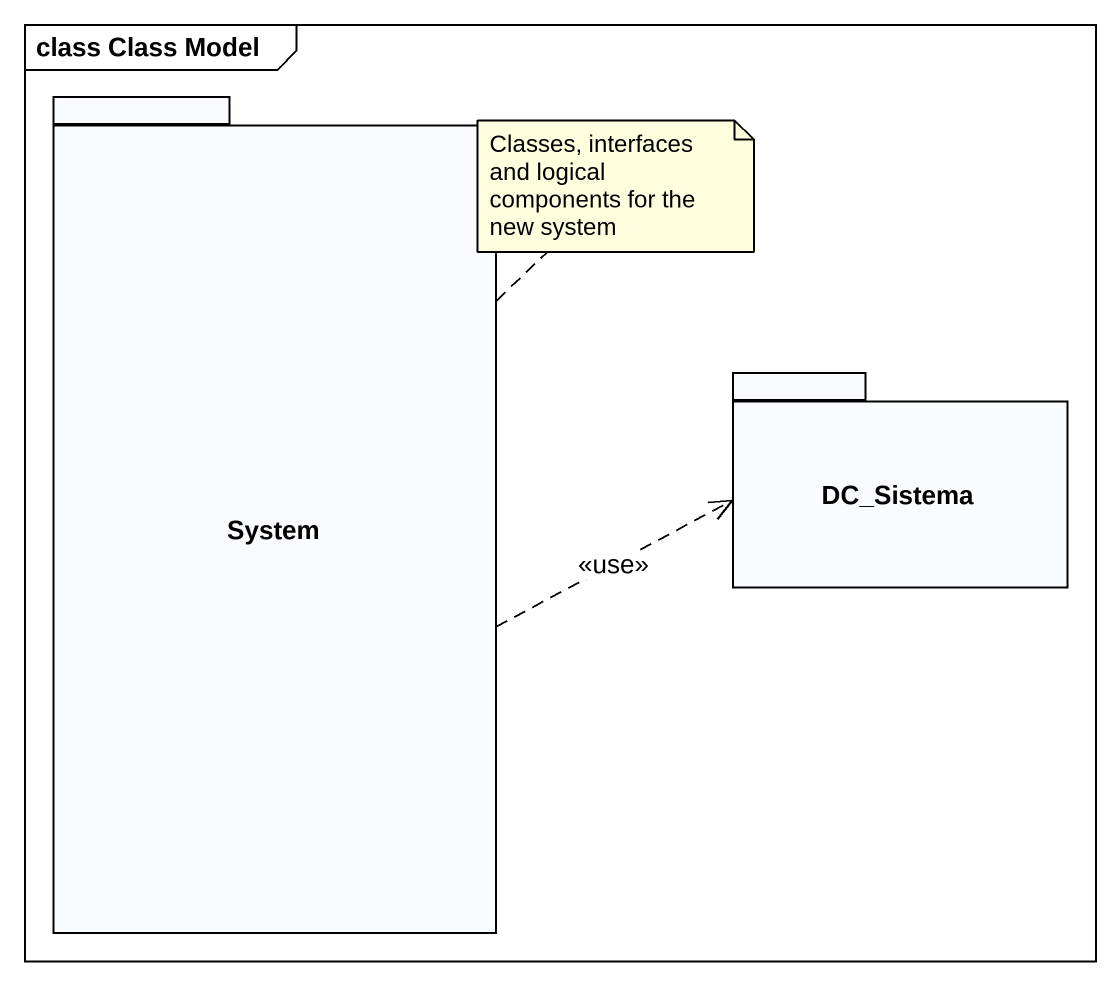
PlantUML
@startuml
mainframe class Class Model
package System {
}
package DC_Sistema {
}
System .right.> DC_Sistema : <<use>>
note top of System : Classes, interfaces and logical components for the new system
@enduml
